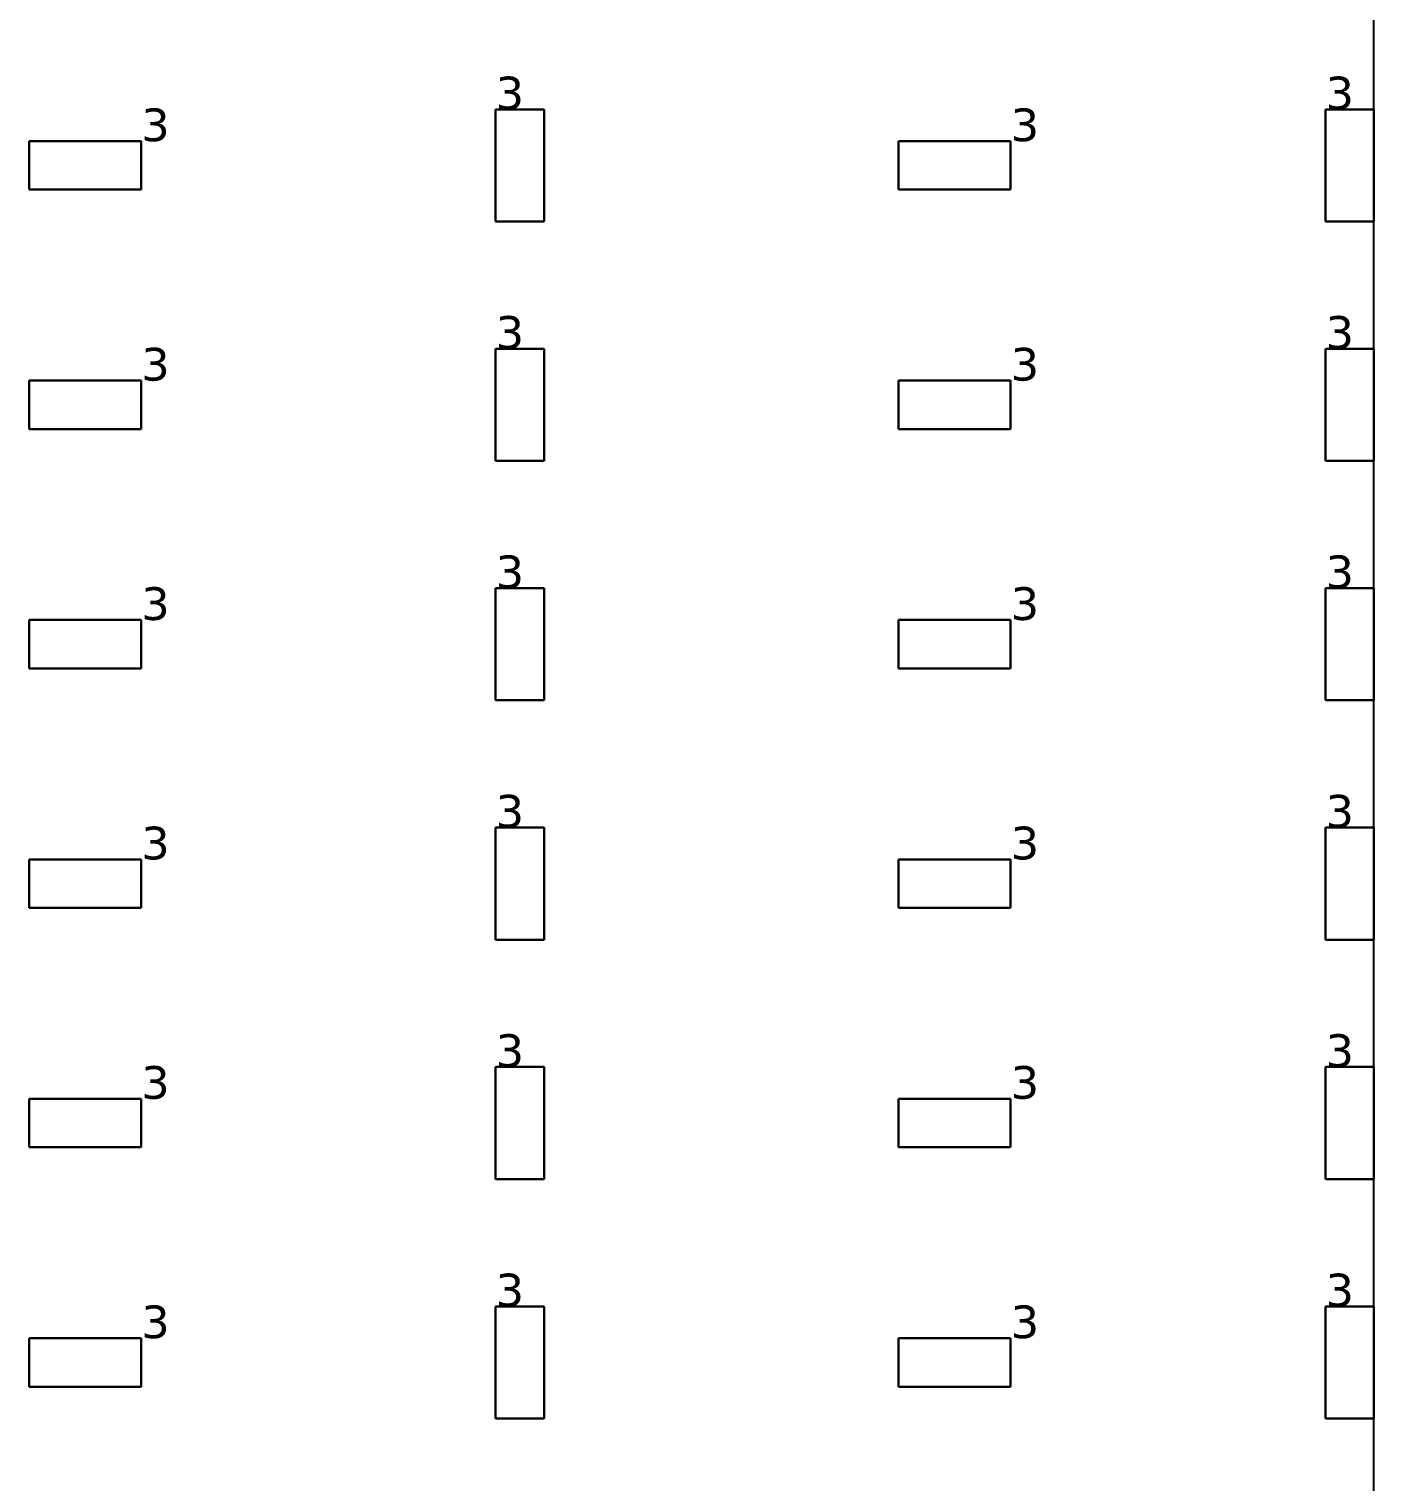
# Model space of a CAD drawing. Header units: inches. Extents: x 28 to 141, y 59 to 110.
# Drawn here: x 76 to 83.4, y 67.99 to 75.99 of the extents above; entities that cross this region are included whole.
import ezdxf

# ---------------------------------------------------------------- set-up
doc = ezdxf.new("R2010")
doc.units = ezdxf.units.IN
doc.header["$MEASUREMENT"] = 0
for name, color, linetype, true_color in [('DLX_BLD1_CALC', 3, 'Continuous', 0x00ff00), ('DLX_BLD1_LUM', 7, 'Continuous', 0xffd400), ('DLX_BLD1_LUMKEY_IDX', 7, 'Continuous', 0x969696)]:
    doc.layers.add(name, color=color, linetype=linetype, true_color=true_color)
doc.styles.add('TableTextStyle', font='')
doc.styles.get('TableTextStyle').set_extended_font_data('VERDANA.TTF')

msp = doc.modelspace()

# ---------------------------------------------------------------- linework, layer by layer
at = {"layer": 'DLX_BLD1_CALC'}
msp.add_polyline3d([(83.4004, 59.2949, 0), (83.4004, 84.5839, 0)], dxfattribs=at)
at = {"layer": 'DLX_BLD1_LUM'}
for points in [[(78.5649, 74.9327, 0), (78.5649, 75.5497, 0)], [(78.5649, 75.5497, 0), (78.5649, 75.5497, 0)], [(78.5649, 75.5497, 0), (78.5649, 74.9327, 0)], [(78.5649, 75.5497, 0), (78.8319, 75.5497, 0)], [(78.8319, 75.5497, 0), (78.5649, 75.5497, 0)], [(78.5649, 75.5497, 0), (78.5649, 75.5497, 0)], [(78.8319, 75.5497, 0), (78.5649, 75.5497, 0)], [(78.5649, 75.5497, 0), (78.5649, 74.9327, 0)], [(78.5649, 74.9327, 0), (78.5649, 75.5497, 0)], [(78.5649, 75.5497, 0), (78.8319, 75.5497, 0)], [(78.8319, 75.5497, 0), (78.8319, 75.5497, 0)], [(78.8319, 75.5497, 0), (78.8319, 74.9327, 0)], [(78.8319, 74.9327, 0), (78.8319, 75.5497, 0)], [(78.8319, 75.5497, 0), (78.8319, 75.5497, 0)], [(78.8319, 74.9327, 0), (78.8319, 75.5497, 0)], [(78.8319, 75.5497, 0), (78.8319, 74.9327, 0)], [(83.1334, 74.9327, 0), (83.1334, 75.5497, 0)], [(83.1334, 75.5497, 0), (83.1334, 75.5497, 0)], [(83.1334, 75.5497, 0), (83.1334, 74.9327, 0)], [(83.1334, 75.5497, 0), (83.4004, 75.5497, 0)], [(83.4004, 75.5497, 0), (83.1334, 75.5497, 0)], [(83.1334, 75.5497, 0), (83.1334, 75.5497, 0)], [(83.4004, 75.5497, 0), (83.1334, 75.5497, 0)], [(83.1334, 75.5497, 0), (83.1334, 74.9327, 0)], [(83.1334, 74.9327, 0), (83.1334, 75.5497, 0)], [(83.1334, 75.5497, 0), (83.4004, 75.5497, 0)], [(83.4004, 75.5497, 0), (83.4004, 75.5497, 0)], [(83.4004, 75.5497, 0), (83.4004, 74.9327, 0)], [(83.4004, 74.9327, 0), (83.4004, 75.5497, 0)], [(83.4004, 75.5497, 0), (83.4004, 75.5497, 0)], [(83.4004, 74.9327, 0), (83.4004, 75.5497, 0)], [(83.4004, 75.5497, 0), (83.4004, 74.9327, 0)], [(75.9966, 75.1077, 0), (75.9966, 75.3747, 0)], [(75.9966, 75.3747, 0), (75.9966, 75.3747, 0)], [(75.9966, 75.3747, 0), (75.9966, 75.1077, 0)], [(75.9966, 75.3747, 0), (76.6136, 75.3747, 0)], [(76.6136, 75.3747, 0), (75.9966, 75.3747, 0)], [(75.9966, 75.3747, 0), (75.9966, 75.3747, 0)], [(75.9966, 75.3747, 0), (75.9966, 75.1077, 0)], [(76.6136, 75.3747, 0), (75.9966, 75.3747, 0)], [(75.9966, 75.1077, 0), (75.9966, 75.3747, 0)], [(75.9966, 75.3747, 0), (76.6136, 75.3747, 0)], [(76.6136, 75.3747, 0), (76.6136, 75.1077, 0)], [(76.6136, 75.1077, 0), (76.6136, 75.3747, 0)], [(76.6136, 75.3747, 0), (76.6136, 75.3747, 0)], [(76.6136, 75.3747, 0), (76.6136, 75.3747, 0)], [(76.6136, 75.1077, 0), (76.6136, 75.3747, 0)], [(76.6136, 75.3747, 0), (76.6136, 75.1077, 0)], [(80.7832, 75.1077, 0), (80.7832, 75.3747, 0)], [(80.7832, 75.3747, 0), (80.7832, 75.3747, 0)], [(80.7832, 75.3747, 0), (80.7832, 75.1077, 0)], [(80.7832, 75.3747, 0), (81.4002, 75.3747, 0)], [(81.4002, 75.3747, 0), (80.7832, 75.3747, 0)], [(80.7832, 75.3747, 0), (80.7832, 75.3747, 0)], [(80.7832, 75.3747, 0), (80.7832, 75.1077, 0)], [(81.4002, 75.3747, 0), (80.7832, 75.3747, 0)], [(80.7832, 75.1077, 0), (80.7832, 75.3747, 0)], [(80.7832, 75.3747, 0), (81.4002, 75.3747, 0)], [(81.4002, 75.3747, 0), (81.4002, 75.1077, 0)], [(81.4002, 75.1077, 0), (81.4002, 75.3747, 0)], [(81.4002, 75.3747, 0), (81.4002, 75.3747, 0)], [(81.4002, 75.3747, 0), (81.4002, 75.3747, 0)], [(81.4002, 75.1077, 0), (81.4002, 75.3747, 0)], [(81.4002, 75.3747, 0), (81.4002, 75.1077, 0)], [(76.6136, 75.1077, 0), (75.9966, 75.1077, 0)], [(75.9966, 75.1077, 0), (75.9966, 75.1077, 0)], [(75.9966, 75.1077, 0), (76.6136, 75.1077, 0)], [(75.9966, 75.1077, 0), (75.9966, 75.1077, 0)], [(75.9966, 75.1077, 0), (76.6136, 75.1077, 0)], [(76.6136, 75.1077, 0), (75.9966, 75.1077, 0)], [(76.6136, 75.1077, 0), (76.6136, 75.1077, 0)], [(76.6136, 75.1077, 0), (76.6136, 75.1077, 0)], [(81.4002, 75.1077, 0), (80.7832, 75.1077, 0)], [(80.7832, 75.1077, 0), (80.7832, 75.1077, 0)], [(80.7832, 75.1077, 0), (81.4002, 75.1077, 0)], [(80.7832, 75.1077, 0), (80.7832, 75.1077, 0)], [(80.7832, 75.1077, 0), (81.4002, 75.1077, 0)], [(81.4002, 75.1077, 0), (80.7832, 75.1077, 0)], [(81.4002, 75.1077, 0), (81.4002, 75.1077, 0)], [(81.4002, 75.1077, 0), (81.4002, 75.1077, 0)], [(78.8319, 74.9327, 0), (78.5649, 74.9327, 0)], [(78.5649, 74.9327, 0), (78.5649, 74.9327, 0)], [(78.5649, 74.9327, 0), (78.8319, 74.9327, 0)], [(78.5649, 74.9327, 0), (78.5649, 74.9327, 0)], [(78.5649, 74.9327, 0), (78.8319, 74.9327, 0)], [(78.8319, 74.9327, 0), (78.5649, 74.9327, 0)], [(78.8319, 74.9327, 0), (78.8319, 74.9327, 0)], [(78.8319, 74.9327, 0), (78.8319, 74.9327, 0)], [(83.4004, 74.9327, 0), (83.1334, 74.9327, 0)], [(83.1334, 74.9327, 0), (83.1334, 74.9327, 0)], [(83.1334, 74.9327, 0), (83.4004, 74.9327, 0)], [(83.1334, 74.9327, 0), (83.1334, 74.9327, 0)], [(83.1334, 74.9327, 0), (83.4004, 74.9327, 0)], [(83.4004, 74.9327, 0), (83.1334, 74.9327, 0)], [(83.4004, 74.9327, 0), (83.4004, 74.9327, 0)], [(83.4004, 74.9327, 0), (83.4004, 74.9327, 0)], [(78.5649, 73.615, 0), (78.5649, 74.232, 0)], [(78.5649, 74.232, 0), (78.5649, 74.232, 0)], [(78.5649, 74.232, 0), (78.5649, 73.615, 0)], [(78.5649, 74.232, 0), (78.8319, 74.232, 0)], [(78.8319, 74.232, 0), (78.5649, 74.232, 0)], [(78.5649, 74.232, 0), (78.5649, 74.232, 0)], [(78.8319, 74.232, 0), (78.5649, 74.232, 0)], [(78.5649, 74.232, 0), (78.5649, 73.615, 0)], [(78.5649, 73.615, 0), (78.5649, 74.232, 0)], [(78.5649, 74.232, 0), (78.8319, 74.232, 0)], [(78.8319, 74.232, 0), (78.8319, 74.232, 0)], [(78.8319, 74.232, 0), (78.8319, 73.615, 0)], [(78.8319, 73.615, 0), (78.8319, 74.232, 0)], [(78.8319, 74.232, 0), (78.8319, 74.232, 0)], [(78.8319, 73.615, 0), (78.8319, 74.232, 0)], [(78.8319, 74.232, 0), (78.8319, 73.615, 0)], [(83.1334, 73.615, 0), (83.1334, 74.232, 0)], [(83.1334, 74.232, 0), (83.1334, 74.232, 0)], [(83.1334, 74.232, 0), (83.1334, 73.615, 0)], [(83.1334, 74.232, 0), (83.4004, 74.232, 0)], [(83.4004, 74.232, 0), (83.1334, 74.232, 0)], [(83.1334, 74.232, 0), (83.1334, 74.232, 0)], [(83.4004, 74.232, 0), (83.1334, 74.232, 0)], [(83.1334, 74.232, 0), (83.1334, 73.615, 0)], [(83.1334, 73.615, 0), (83.1334, 74.232, 0)], [(83.1334, 74.232, 0), (83.4004, 74.232, 0)], [(83.4004, 74.232, 0), (83.4004, 74.232, 0)], [(83.4004, 74.232, 0), (83.4004, 73.615, 0)], [(83.4004, 73.615, 0), (83.4004, 74.232, 0)], [(83.4004, 74.232, 0), (83.4004, 74.232, 0)], [(83.4004, 73.615, 0), (83.4004, 74.232, 0)], [(83.4004, 74.232, 0), (83.4004, 73.615, 0)], [(75.9966, 73.79, 0), (75.9966, 74.057, 0)], [(75.9966, 74.057, 0), (75.9966, 74.057, 0)], [(75.9966, 74.057, 0), (75.9966, 73.79, 0)], [(75.9966, 74.057, 0), (76.6136, 74.057, 0)], [(76.6136, 74.057, 0), (75.9966, 74.057, 0)], [(75.9966, 74.057, 0), (75.9966, 74.057, 0)], [(75.9966, 74.057, 0), (75.9966, 73.79, 0)], [(76.6136, 74.057, 0), (75.9966, 74.057, 0)], [(75.9966, 73.79, 0), (75.9966, 74.057, 0)], [(75.9966, 74.057, 0), (76.6136, 74.057, 0)], [(76.6136, 74.057, 0), (76.6136, 73.79, 0)], [(76.6136, 73.79, 0), (76.6136, 74.057, 0)], [(76.6136, 74.057, 0), (76.6136, 74.057, 0)], [(76.6136, 74.057, 0), (76.6136, 74.057, 0)], [(76.6136, 73.79, 0), (76.6136, 74.057, 0)], [(76.6136, 74.057, 0), (76.6136, 73.79, 0)], [(80.7832, 73.79, 0), (80.7832, 74.057, 0)], [(80.7832, 74.057, 0), (80.7832, 74.057, 0)], [(80.7832, 74.057, 0), (80.7832, 73.79, 0)], [(80.7832, 74.057, 0), (81.4002, 74.057, 0)], [(81.4002, 74.057, 0), (80.7832, 74.057, 0)], [(80.7832, 74.057, 0), (80.7832, 74.057, 0)], [(80.7832, 74.057, 0), (80.7832, 73.79, 0)], [(81.4002, 74.057, 0), (80.7832, 74.057, 0)], [(80.7832, 73.79, 0), (80.7832, 74.057, 0)], [(80.7832, 74.057, 0), (81.4002, 74.057, 0)], [(81.4002, 74.057, 0), (81.4002, 73.79, 0)], [(81.4002, 73.79, 0), (81.4002, 74.057, 0)], [(81.4002, 74.057, 0), (81.4002, 74.057, 0)], [(81.4002, 74.057, 0), (81.4002, 74.057, 0)], [(81.4002, 73.79, 0), (81.4002, 74.057, 0)], [(81.4002, 74.057, 0), (81.4002, 73.79, 0)], [(76.6136, 73.79, 0), (75.9966, 73.79, 0)], [(75.9966, 73.79, 0), (75.9966, 73.79, 0)], [(75.9966, 73.79, 0), (76.6136, 73.79, 0)], [(75.9966, 73.79, 0), (75.9966, 73.79, 0)], [(75.9966, 73.79, 0), (76.6136, 73.79, 0)], [(76.6136, 73.79, 0), (75.9966, 73.79, 0)], [(76.6136, 73.79, 0), (76.6136, 73.79, 0)], [(76.6136, 73.79, 0), (76.6136, 73.79, 0)], [(81.4002, 73.79, 0), (80.7832, 73.79, 0)], [(80.7832, 73.79, 0), (80.7832, 73.79, 0)], [(80.7832, 73.79, 0), (81.4002, 73.79, 0)], [(80.7832, 73.79, 0), (80.7832, 73.79, 0)], [(80.7832, 73.79, 0), (81.4002, 73.79, 0)], [(81.4002, 73.79, 0), (80.7832, 73.79, 0)], [(81.4002, 73.79, 0), (81.4002, 73.79, 0)], [(81.4002, 73.79, 0), (81.4002, 73.79, 0)], [(78.8319, 73.615, 0), (78.5649, 73.615, 0)], [(78.5649, 73.615, 0), (78.5649, 73.615, 0)], [(78.5649, 73.615, 0), (78.8319, 73.615, 0)], [(78.5649, 73.615, 0), (78.5649, 73.615, 0)], [(78.5649, 73.615, 0), (78.8319, 73.615, 0)], [(78.8319, 73.615, 0), (78.5649, 73.615, 0)], [(78.8319, 73.615, 0), (78.8319, 73.615, 0)], [(78.8319, 73.615, 0), (78.8319, 73.615, 0)], [(83.4004, 73.615, 0), (83.1334, 73.615, 0)], [(83.1334, 73.615, 0), (83.1334, 73.615, 0)], [(83.1334, 73.615, 0), (83.4004, 73.615, 0)], [(83.1334, 73.615, 0), (83.1334, 73.615, 0)], [(83.1334, 73.615, 0), (83.4004, 73.615, 0)], [(83.4004, 73.615, 0), (83.1334, 73.615, 0)], [(83.4004, 73.615, 0), (83.4004, 73.615, 0)], [(83.4004, 73.615, 0), (83.4004, 73.615, 0)], [(78.5649, 72.2973, 0), (78.5649, 72.9143, 0)], [(78.5649, 72.9143, 0), (78.5649, 72.9143, 0)], [(78.5649, 72.9143, 0), (78.5649, 72.2973, 0)], [(78.5649, 72.9143, 0), (78.8319, 72.9143, 0)], [(78.8319, 72.9143, 0), (78.5649, 72.9143, 0)], [(78.5649, 72.9143, 0), (78.5649, 72.9143, 0)], [(78.8319, 72.9143, 0), (78.5649, 72.9143, 0)], [(78.5649, 72.9143, 0), (78.5649, 72.2973, 0)], [(78.5649, 72.2973, 0), (78.5649, 72.9143, 0)], [(78.5649, 72.9143, 0), (78.8319, 72.9143, 0)], [(78.8319, 72.9143, 0), (78.8319, 72.9143, 0)], [(78.8319, 72.9143, 0), (78.8319, 72.2973, 0)], [(78.8319, 72.2973, 0), (78.8319, 72.9143, 0)], [(78.8319, 72.9143, 0), (78.8319, 72.9143, 0)], [(78.8319, 72.2973, 0), (78.8319, 72.9143, 0)], [(78.8319, 72.9143, 0), (78.8319, 72.2973, 0)], [(83.1334, 72.2973, 0), (83.1334, 72.9143, 0)], [(83.1334, 72.9143, 0), (83.1334, 72.9143, 0)], [(83.1334, 72.9143, 0), (83.1334, 72.2973, 0)], [(83.1334, 72.9143, 0), (83.4004, 72.9143, 0)], [(83.4004, 72.9143, 0), (83.1334, 72.9143, 0)], [(83.1334, 72.9143, 0), (83.1334, 72.9143, 0)], [(83.4004, 72.9143, 0), (83.1334, 72.9143, 0)], [(83.1334, 72.9143, 0), (83.1334, 72.2973, 0)], [(83.1334, 72.2973, 0), (83.1334, 72.9143, 0)], [(83.1334, 72.9143, 0), (83.4004, 72.9143, 0)], [(83.4004, 72.9143, 0), (83.4004, 72.9143, 0)], [(83.4004, 72.9143, 0), (83.4004, 72.2973, 0)], [(83.4004, 72.2973, 0), (83.4004, 72.9143, 0)], [(83.4004, 72.9143, 0), (83.4004, 72.9143, 0)], [(83.4004, 72.2973, 0), (83.4004, 72.9143, 0)], [(83.4004, 72.9143, 0), (83.4004, 72.2973, 0)], [(75.9966, 72.4723, 0), (75.9966, 72.7393, 0)], [(75.9966, 72.7393, 0), (75.9966, 72.7393, 0)], [(75.9966, 72.7393, 0), (75.9966, 72.4723, 0)], [(75.9966, 72.7393, 0), (76.6136, 72.7393, 0)], [(76.6136, 72.7393, 0), (75.9966, 72.7393, 0)], [(75.9966, 72.7393, 0), (75.9966, 72.7393, 0)], [(75.9966, 72.7393, 0), (75.9966, 72.4723, 0)], [(76.6136, 72.7393, 0), (75.9966, 72.7393, 0)], [(75.9966, 72.4723, 0), (75.9966, 72.7393, 0)], [(75.9966, 72.7393, 0), (76.6136, 72.7393, 0)], [(76.6136, 72.7393, 0), (76.6136, 72.4723, 0)], [(76.6136, 72.4723, 0), (76.6136, 72.7393, 0)], [(76.6136, 72.7393, 0), (76.6136, 72.7393, 0)], [(76.6136, 72.7393, 0), (76.6136, 72.7393, 0)], [(76.6136, 72.4723, 0), (76.6136, 72.7393, 0)], [(76.6136, 72.7393, 0), (76.6136, 72.4723, 0)], [(80.7832, 72.4723, 0), (80.7832, 72.7393, 0)], [(80.7832, 72.7393, 0), (80.7832, 72.7393, 0)], [(80.7832, 72.7393, 0), (80.7832, 72.4723, 0)], [(80.7832, 72.7393, 0), (81.4002, 72.7393, 0)], [(81.4002, 72.7393, 0), (80.7832, 72.7393, 0)], [(80.7832, 72.7393, 0), (80.7832, 72.7393, 0)], [(80.7832, 72.7393, 0), (80.7832, 72.4723, 0)], [(81.4002, 72.7393, 0), (80.7832, 72.7393, 0)], [(80.7832, 72.4723, 0), (80.7832, 72.7393, 0)], [(80.7832, 72.7393, 0), (81.4002, 72.7393, 0)], [(81.4002, 72.7393, 0), (81.4002, 72.4723, 0)], [(81.4002, 72.4723, 0), (81.4002, 72.7393, 0)], [(81.4002, 72.7393, 0), (81.4002, 72.7393, 0)], [(81.4002, 72.7393, 0), (81.4002, 72.7393, 0)], [(81.4002, 72.4723, 0), (81.4002, 72.7393, 0)], [(81.4002, 72.7393, 0), (81.4002, 72.4723, 0)], [(76.6136, 72.4723, 0), (75.9966, 72.4723, 0)], [(75.9966, 72.4723, 0), (75.9966, 72.4723, 0)], [(75.9966, 72.4723, 0), (76.6136, 72.4723, 0)], [(75.9966, 72.4723, 0), (75.9966, 72.4723, 0)], [(75.9966, 72.4723, 0), (76.6136, 72.4723, 0)], [(76.6136, 72.4723, 0), (75.9966, 72.4723, 0)], [(76.6136, 72.4723, 0), (76.6136, 72.4723, 0)], [(76.6136, 72.4723, 0), (76.6136, 72.4723, 0)], [(81.4002, 72.4723, 0), (80.7832, 72.4723, 0)], [(80.7832, 72.4723, 0), (80.7832, 72.4723, 0)], [(80.7832, 72.4723, 0), (81.4002, 72.4723, 0)], [(80.7832, 72.4723, 0), (80.7832, 72.4723, 0)], [(80.7832, 72.4723, 0), (81.4002, 72.4723, 0)], [(81.4002, 72.4723, 0), (80.7832, 72.4723, 0)], [(81.4002, 72.4723, 0), (81.4002, 72.4723, 0)], [(81.4002, 72.4723, 0), (81.4002, 72.4723, 0)], [(78.8319, 72.2973, 0), (78.5649, 72.2973, 0)], [(78.5649, 72.2973, 0), (78.5649, 72.2973, 0)], [(78.5649, 72.2973, 0), (78.8319, 72.2973, 0)], [(78.5649, 72.2973, 0), (78.5649, 72.2973, 0)], [(78.5649, 72.2973, 0), (78.8319, 72.2973, 0)], [(78.8319, 72.2973, 0), (78.5649, 72.2973, 0)], [(78.8319, 72.2973, 0), (78.8319, 72.2973, 0)], [(78.8319, 72.2973, 0), (78.8319, 72.2973, 0)], [(83.4004, 72.2973, 0), (83.1334, 72.2973, 0)], [(83.1334, 72.2973, 0), (83.1334, 72.2973, 0)], [(83.1334, 72.2973, 0), (83.4004, 72.2973, 0)], [(83.1334, 72.2973, 0), (83.1334, 72.2973, 0)], [(83.1334, 72.2973, 0), (83.4004, 72.2973, 0)], [(83.4004, 72.2973, 0), (83.1334, 72.2973, 0)], [(83.4004, 72.2973, 0), (83.4004, 72.2973, 0)], [(83.4004, 72.2973, 0), (83.4004, 72.2973, 0)], [(78.5649, 70.9795, 0), (78.5649, 71.5965, 0)], [(78.5649, 71.5965, 0), (78.5649, 71.5965, 0)], [(78.5649, 71.5965, 0), (78.5649, 70.9795, 0)], [(78.5649, 71.5965, 0), (78.8319, 71.5965, 0)], [(78.8319, 71.5965, 0), (78.5649, 71.5965, 0)], [(78.5649, 71.5965, 0), (78.5649, 71.5965, 0)], [(78.8319, 71.5965, 0), (78.5649, 71.5965, 0)], [(78.5649, 71.5965, 0), (78.5649, 70.9795, 0)], [(78.5649, 70.9795, 0), (78.5649, 71.5965, 0)], [(78.5649, 71.5965, 0), (78.8319, 71.5965, 0)], [(78.8319, 71.5965, 0), (78.8319, 71.5965, 0)], [(78.8319, 71.5965, 0), (78.8319, 70.9795, 0)], [(78.8319, 70.9795, 0), (78.8319, 71.5965, 0)], [(78.8319, 71.5965, 0), (78.8319, 71.5965, 0)], [(78.8319, 70.9795, 0), (78.8319, 71.5965, 0)], [(78.8319, 71.5965, 0), (78.8319, 70.9795, 0)], [(83.1334, 70.9795, 0), (83.1334, 71.5965, 0)], [(83.1334, 71.5965, 0), (83.1334, 71.5965, 0)], [(83.1334, 71.5965, 0), (83.1334, 70.9795, 0)], [(83.1334, 71.5965, 0), (83.4004, 71.5965, 0)], [(83.4004, 71.5965, 0), (83.1334, 71.5965, 0)], [(83.1334, 71.5965, 0), (83.1334, 71.5965, 0)], [(83.4004, 71.5965, 0), (83.1334, 71.5965, 0)], [(83.1334, 71.5965, 0), (83.1334, 70.9795, 0)], [(83.1334, 70.9795, 0), (83.1334, 71.5965, 0)], [(83.1334, 71.5965, 0), (83.4004, 71.5965, 0)], [(83.4004, 71.5965, 0), (83.4004, 71.5965, 0)], [(83.4004, 71.5965, 0), (83.4004, 70.9795, 0)], [(83.4004, 70.9795, 0), (83.4004, 71.5965, 0)], [(83.4004, 71.5965, 0), (83.4004, 71.5965, 0)], [(83.4004, 70.9795, 0), (83.4004, 71.5965, 0)], [(83.4004, 71.5965, 0), (83.4004, 70.9795, 0)], [(75.9966, 71.1545, 0), (75.9966, 71.4215, 0)], [(75.9966, 71.4215, 0), (75.9966, 71.4215, 0)], [(75.9966, 71.4215, 0), (75.9966, 71.1545, 0)], [(75.9966, 71.4215, 0), (76.6136, 71.4215, 0)], [(76.6136, 71.4215, 0), (75.9966, 71.4215, 0)], [(75.9966, 71.4215, 0), (75.9966, 71.4215, 0)], [(75.9966, 71.4215, 0), (75.9966, 71.1545, 0)], [(76.6136, 71.4215, 0), (75.9966, 71.4215, 0)], [(75.9966, 71.1545, 0), (75.9966, 71.4215, 0)], [(75.9966, 71.4215, 0), (76.6136, 71.4215, 0)], [(76.6136, 71.4215, 0), (76.6136, 71.1545, 0)], [(76.6136, 71.1545, 0), (76.6136, 71.4215, 0)], [(76.6136, 71.4215, 0), (76.6136, 71.4215, 0)], [(76.6136, 71.4215, 0), (76.6136, 71.4215, 0)], [(76.6136, 71.1545, 0), (76.6136, 71.4215, 0)], [(76.6136, 71.4215, 0), (76.6136, 71.1545, 0)], [(80.7832, 71.1545, 0), (80.7832, 71.4215, 0)], [(80.7832, 71.4215, 0), (80.7832, 71.4215, 0)], [(80.7832, 71.4215, 0), (80.7832, 71.1545, 0)], [(80.7832, 71.4215, 0), (81.4002, 71.4215, 0)], [(81.4002, 71.4215, 0), (80.7832, 71.4215, 0)], [(80.7832, 71.4215, 0), (80.7832, 71.4215, 0)], [(80.7832, 71.4215, 0), (80.7832, 71.1545, 0)], [(81.4002, 71.4215, 0), (80.7832, 71.4215, 0)], [(80.7832, 71.1545, 0), (80.7832, 71.4215, 0)], [(80.7832, 71.4215, 0), (81.4002, 71.4215, 0)], [(81.4002, 71.4215, 0), (81.4002, 71.1545, 0)], [(81.4002, 71.1545, 0), (81.4002, 71.4215, 0)], [(81.4002, 71.4215, 0), (81.4002, 71.4215, 0)], [(81.4002, 71.4215, 0), (81.4002, 71.4215, 0)], [(81.4002, 71.1545, 0), (81.4002, 71.4215, 0)], [(81.4002, 71.4215, 0), (81.4002, 71.1545, 0)], [(76.6136, 71.1545, 0), (75.9966, 71.1545, 0)], [(75.9966, 71.1545, 0), (75.9966, 71.1545, 0)], [(75.9966, 71.1545, 0), (76.6136, 71.1545, 0)], [(75.9966, 71.1545, 0), (75.9966, 71.1545, 0)], [(75.9966, 71.1545, 0), (76.6136, 71.1545, 0)], [(76.6136, 71.1545, 0), (75.9966, 71.1545, 0)], [(76.6136, 71.1545, 0), (76.6136, 71.1545, 0)], [(76.6136, 71.1545, 0), (76.6136, 71.1545, 0)], [(81.4002, 71.1545, 0), (80.7832, 71.1545, 0)], [(80.7832, 71.1545, 0), (80.7832, 71.1545, 0)], [(80.7832, 71.1545, 0), (81.4002, 71.1545, 0)], [(80.7832, 71.1545, 0), (80.7832, 71.1545, 0)], [(80.7832, 71.1545, 0), (81.4002, 71.1545, 0)], [(81.4002, 71.1545, 0), (80.7832, 71.1545, 0)], [(81.4002, 71.1545, 0), (81.4002, 71.1545, 0)], [(81.4002, 71.1545, 0), (81.4002, 71.1545, 0)], [(78.8319, 70.9795, 0), (78.5649, 70.9795, 0)], [(78.5649, 70.9795, 0), (78.5649, 70.9795, 0)], [(78.5649, 70.9795, 0), (78.8319, 70.9795, 0)], [(78.5649, 70.9795, 0), (78.5649, 70.9795, 0)], [(78.5649, 70.9795, 0), (78.8319, 70.9795, 0)], [(78.8319, 70.9795, 0), (78.5649, 70.9795, 0)], [(78.8319, 70.9795, 0), (78.8319, 70.9795, 0)], [(78.8319, 70.9795, 0), (78.8319, 70.9795, 0)], [(83.4004, 70.9795, 0), (83.1334, 70.9795, 0)], [(83.1334, 70.9795, 0), (83.1334, 70.9795, 0)], [(83.1334, 70.9795, 0), (83.4004, 70.9795, 0)], [(83.1334, 70.9795, 0), (83.1334, 70.9795, 0)], [(83.1334, 70.9795, 0), (83.4004, 70.9795, 0)], [(83.4004, 70.9795, 0), (83.1334, 70.9795, 0)], [(83.4004, 70.9795, 0), (83.4004, 70.9795, 0)], [(83.4004, 70.9795, 0), (83.4004, 70.9795, 0)], [(78.5649, 69.6618, 0), (78.5649, 70.2788, 0)], [(78.5649, 70.2788, 0), (78.5649, 70.2788, 0)], [(78.5649, 70.2788, 0), (78.5649, 69.6618, 0)], [(78.5649, 70.2788, 0), (78.8319, 70.2788, 0)], [(78.8319, 70.2788, 0), (78.5649, 70.2788, 0)], [(78.5649, 70.2788, 0), (78.5649, 70.2788, 0)], [(78.8319, 70.2788, 0), (78.5649, 70.2788, 0)], [(78.5649, 70.2788, 0), (78.5649, 69.6618, 0)], [(78.5649, 69.6618, 0), (78.5649, 70.2788, 0)], [(78.5649, 70.2788, 0), (78.8319, 70.2788, 0)], [(78.8319, 70.2788, 0), (78.8319, 70.2788, 0)], [(78.8319, 70.2788, 0), (78.8319, 69.6618, 0)], [(78.8319, 69.6618, 0), (78.8319, 70.2788, 0)], [(78.8319, 70.2788, 0), (78.8319, 70.2788, 0)], [(78.8319, 69.6618, 0), (78.8319, 70.2788, 0)], [(78.8319, 70.2788, 0), (78.8319, 69.6618, 0)], [(83.1334, 69.6618, 0), (83.1334, 70.2788, 0)], [(83.1334, 70.2788, 0), (83.1334, 70.2788, 0)], [(83.1334, 70.2788, 0), (83.1334, 69.6618, 0)], [(83.1334, 70.2788, 0), (83.4004, 70.2788, 0)], [(83.4004, 70.2788, 0), (83.1334, 70.2788, 0)], [(83.1334, 70.2788, 0), (83.1334, 70.2788, 0)], [(83.4004, 70.2788, 0), (83.1334, 70.2788, 0)], [(83.1334, 70.2788, 0), (83.1334, 69.6618, 0)], [(83.1334, 69.6618, 0), (83.1334, 70.2788, 0)], [(83.1334, 70.2788, 0), (83.4004, 70.2788, 0)], [(83.4004, 70.2788, 0), (83.4004, 70.2788, 0)], [(83.4004, 70.2788, 0), (83.4004, 69.6618, 0)], [(83.4004, 69.6618, 0), (83.4004, 70.2788, 0)], [(83.4004, 70.2788, 0), (83.4004, 70.2788, 0)], [(83.4004, 69.6618, 0), (83.4004, 70.2788, 0)], [(83.4004, 70.2788, 0), (83.4004, 69.6618, 0)], [(75.9966, 69.8368, 0), (75.9966, 70.1038, 0)], [(75.9966, 70.1038, 0), (75.9966, 70.1038, 0)], [(75.9966, 70.1038, 0), (75.9966, 69.8368, 0)], [(75.9966, 70.1038, 0), (76.6136, 70.1038, 0)], [(76.6136, 70.1038, 0), (75.9966, 70.1038, 0)], [(75.9966, 70.1038, 0), (75.9966, 70.1038, 0)], [(75.9966, 70.1038, 0), (75.9966, 69.8368, 0)], [(76.6136, 70.1038, 0), (75.9966, 70.1038, 0)], [(75.9966, 69.8368, 0), (75.9966, 70.1038, 0)], [(75.9966, 70.1038, 0), (76.6136, 70.1038, 0)], [(76.6136, 70.1038, 0), (76.6136, 69.8368, 0)], [(76.6136, 69.8368, 0), (76.6136, 70.1038, 0)], [(76.6136, 70.1038, 0), (76.6136, 70.1038, 0)], [(76.6136, 70.1038, 0), (76.6136, 70.1038, 0)], [(76.6136, 69.8368, 0), (76.6136, 70.1038, 0)], [(76.6136, 70.1038, 0), (76.6136, 69.8368, 0)], [(80.7832, 69.8368, 0), (80.7832, 70.1038, 0)], [(80.7832, 70.1038, 0), (80.7832, 70.1038, 0)], [(80.7832, 70.1038, 0), (80.7832, 69.8368, 0)], [(80.7832, 70.1038, 0), (81.4002, 70.1038, 0)], [(81.4002, 70.1038, 0), (80.7832, 70.1038, 0)], [(80.7832, 70.1038, 0), (80.7832, 70.1038, 0)], [(80.7832, 70.1038, 0), (80.7832, 69.8368, 0)], [(81.4002, 70.1038, 0), (80.7832, 70.1038, 0)], [(80.7832, 69.8368, 0), (80.7832, 70.1038, 0)], [(80.7832, 70.1038, 0), (81.4002, 70.1038, 0)], [(81.4002, 70.1038, 0), (81.4002, 69.8368, 0)], [(81.4002, 69.8368, 0), (81.4002, 70.1038, 0)], [(81.4002, 70.1038, 0), (81.4002, 70.1038, 0)], [(81.4002, 70.1038, 0), (81.4002, 70.1038, 0)], [(81.4002, 69.8368, 0), (81.4002, 70.1038, 0)], [(81.4002, 70.1038, 0), (81.4002, 69.8368, 0)], [(76.6136, 69.8368, 0), (75.9966, 69.8368, 0)], [(75.9966, 69.8368, 0), (75.9966, 69.8368, 0)], [(75.9966, 69.8368, 0), (76.6136, 69.8368, 0)], [(75.9966, 69.8368, 0), (75.9966, 69.8368, 0)], [(75.9966, 69.8368, 0), (76.6136, 69.8368, 0)], [(76.6136, 69.8368, 0), (75.9966, 69.8368, 0)], [(76.6136, 69.8368, 0), (76.6136, 69.8368, 0)], [(76.6136, 69.8368, 0), (76.6136, 69.8368, 0)], [(81.4002, 69.8368, 0), (80.7832, 69.8368, 0)], [(80.7832, 69.8368, 0), (80.7832, 69.8368, 0)], [(80.7832, 69.8368, 0), (81.4002, 69.8368, 0)], [(80.7832, 69.8368, 0), (80.7832, 69.8368, 0)], [(80.7832, 69.8368, 0), (81.4002, 69.8368, 0)], [(81.4002, 69.8368, 0), (80.7832, 69.8368, 0)], [(81.4002, 69.8368, 0), (81.4002, 69.8368, 0)], [(81.4002, 69.8368, 0), (81.4002, 69.8368, 0)], [(78.8319, 69.6618, 0), (78.5649, 69.6618, 0)], [(78.5649, 69.6618, 0), (78.5649, 69.6618, 0)], [(78.5649, 69.6618, 0), (78.8319, 69.6618, 0)], [(78.5649, 69.6618, 0), (78.5649, 69.6618, 0)], [(78.5649, 69.6618, 0), (78.8319, 69.6618, 0)], [(78.8319, 69.6618, 0), (78.5649, 69.6618, 0)], [(78.8319, 69.6618, 0), (78.8319, 69.6618, 0)], [(78.8319, 69.6618, 0), (78.8319, 69.6618, 0)], [(83.4004, 69.6618, 0), (83.1334, 69.6618, 0)], [(83.1334, 69.6618, 0), (83.1334, 69.6618, 0)], [(83.1334, 69.6618, 0), (83.4004, 69.6618, 0)], [(83.1334, 69.6618, 0), (83.1334, 69.6618, 0)], [(83.1334, 69.6618, 0), (83.4004, 69.6618, 0)], [(83.4004, 69.6618, 0), (83.1334, 69.6618, 0)], [(83.4004, 69.6618, 0), (83.4004, 69.6618, 0)], [(83.4004, 69.6618, 0), (83.4004, 69.6618, 0)], [(78.5649, 68.3441, 0), (78.5649, 68.9611, 0)], [(78.5649, 68.9611, 0), (78.5649, 68.9611, 0)], [(78.5649, 68.9611, 0), (78.5649, 68.3441, 0)], [(78.5649, 68.9611, 0), (78.8319, 68.9611, 0)], [(78.8319, 68.9611, 0), (78.5649, 68.9611, 0)], [(78.5649, 68.9611, 0), (78.5649, 68.9611, 0)], [(78.8319, 68.9611, 0), (78.5649, 68.9611, 0)], [(78.5649, 68.9611, 0), (78.5649, 68.3441, 0)], [(78.5649, 68.3441, 0), (78.5649, 68.9611, 0)], [(78.5649, 68.9611, 0), (78.8319, 68.9611, 0)], [(78.8319, 68.9611, 0), (78.8319, 68.9611, 0)], [(78.8319, 68.9611, 0), (78.8319, 68.3441, 0)], [(78.8319, 68.3441, 0), (78.8319, 68.9611, 0)], [(78.8319, 68.9611, 0), (78.8319, 68.9611, 0)], [(78.8319, 68.3441, 0), (78.8319, 68.9611, 0)], [(78.8319, 68.9611, 0), (78.8319, 68.3441, 0)], [(83.1334, 68.3441, 0), (83.1334, 68.9611, 0)], [(83.1334, 68.9611, 0), (83.1334, 68.9611, 0)], [(83.1334, 68.9611, 0), (83.1334, 68.3441, 0)], [(83.1334, 68.9611, 0), (83.4004, 68.9611, 0)], [(83.4004, 68.9611, 0), (83.1334, 68.9611, 0)], [(83.1334, 68.9611, 0), (83.1334, 68.9611, 0)], [(83.4004, 68.9611, 0), (83.1334, 68.9611, 0)], [(83.1334, 68.9611, 0), (83.1334, 68.3441, 0)], [(83.1334, 68.3441, 0), (83.1334, 68.9611, 0)], [(83.1334, 68.9611, 0), (83.4004, 68.9611, 0)], [(83.4004, 68.9611, 0), (83.4004, 68.9611, 0)], [(83.4004, 68.9611, 0), (83.4004, 68.3441, 0)], [(83.4004, 68.3441, 0), (83.4004, 68.9611, 0)], [(83.4004, 68.9611, 0), (83.4004, 68.9611, 0)], [(83.4004, 68.3441, 0), (83.4004, 68.9611, 0)], [(83.4004, 68.9611, 0), (83.4004, 68.3441, 0)], [(75.9966, 68.5191, 0), (75.9966, 68.7861, 0)], [(75.9966, 68.7861, 0), (75.9966, 68.7861, 0)], [(75.9966, 68.7861, 0), (75.9966, 68.5191, 0)], [(75.9966, 68.7861, 0), (76.6136, 68.7861, 0)], [(76.6136, 68.7861, 0), (75.9966, 68.7861, 0)], [(75.9966, 68.7861, 0), (75.9966, 68.7861, 0)], [(75.9966, 68.7861, 0), (75.9966, 68.5191, 0)], [(76.6136, 68.7861, 0), (75.9966, 68.7861, 0)], [(75.9966, 68.5191, 0), (75.9966, 68.7861, 0)], [(75.9966, 68.7861, 0), (76.6136, 68.7861, 0)], [(76.6136, 68.7861, 0), (76.6136, 68.5191, 0)], [(76.6136, 68.5191, 0), (76.6136, 68.7861, 0)], [(76.6136, 68.7861, 0), (76.6136, 68.7861, 0)], [(76.6136, 68.7861, 0), (76.6136, 68.7861, 0)], [(76.6136, 68.5191, 0), (76.6136, 68.7861, 0)], [(76.6136, 68.7861, 0), (76.6136, 68.5191, 0)], [(80.7832, 68.5191, 0), (80.7832, 68.7861, 0)], [(80.7832, 68.7861, 0), (80.7832, 68.7861, 0)], [(80.7832, 68.7861, 0), (80.7832, 68.5191, 0)], [(80.7832, 68.7861, 0), (81.4002, 68.7861, 0)], [(81.4002, 68.7861, 0), (80.7832, 68.7861, 0)], [(80.7832, 68.7861, 0), (80.7832, 68.7861, 0)], [(80.7832, 68.7861, 0), (80.7832, 68.5191, 0)], [(81.4002, 68.7861, 0), (80.7832, 68.7861, 0)], [(80.7832, 68.5191, 0), (80.7832, 68.7861, 0)], [(80.7832, 68.7861, 0), (81.4002, 68.7861, 0)], [(81.4002, 68.7861, 0), (81.4002, 68.5191, 0)], [(81.4002, 68.5191, 0), (81.4002, 68.7861, 0)], [(81.4002, 68.7861, 0), (81.4002, 68.7861, 0)], [(81.4002, 68.7861, 0), (81.4002, 68.7861, 0)], [(81.4002, 68.5191, 0), (81.4002, 68.7861, 0)], [(81.4002, 68.7861, 0), (81.4002, 68.5191, 0)], [(76.6136, 68.5191, 0), (75.9966, 68.5191, 0)], [(75.9966, 68.5191, 0), (75.9966, 68.5191, 0)], [(75.9966, 68.5191, 0), (76.6136, 68.5191, 0)], [(75.9966, 68.5191, 0), (75.9966, 68.5191, 0)], [(75.9966, 68.5191, 0), (76.6136, 68.5191, 0)], [(76.6136, 68.5191, 0), (75.9966, 68.5191, 0)], [(76.6136, 68.5191, 0), (76.6136, 68.5191, 0)], [(76.6136, 68.5191, 0), (76.6136, 68.5191, 0)], [(81.4002, 68.5191, 0), (80.7832, 68.5191, 0)], [(80.7832, 68.5191, 0), (80.7832, 68.5191, 0)], [(80.7832, 68.5191, 0), (81.4002, 68.5191, 0)], [(80.7832, 68.5191, 0), (80.7832, 68.5191, 0)], [(80.7832, 68.5191, 0), (81.4002, 68.5191, 0)], [(81.4002, 68.5191, 0), (80.7832, 68.5191, 0)], [(81.4002, 68.5191, 0), (81.4002, 68.5191, 0)], [(81.4002, 68.5191, 0), (81.4002, 68.5191, 0)], [(78.8319, 68.3441, 0), (78.5649, 68.3441, 0)], [(78.5649, 68.3441, 0), (78.5649, 68.3441, 0)], [(78.5649, 68.3441, 0), (78.8319, 68.3441, 0)], [(78.5649, 68.3441, 0), (78.5649, 68.3441, 0)], [(78.5649, 68.3441, 0), (78.8319, 68.3441, 0)], [(78.8319, 68.3441, 0), (78.5649, 68.3441, 0)], [(78.8319, 68.3441, 0), (78.8319, 68.3441, 0)], [(78.8319, 68.3441, 0), (78.8319, 68.3441, 0)], [(83.4004, 68.3441, 0), (83.1334, 68.3441, 0)], [(83.1334, 68.3441, 0), (83.1334, 68.3441, 0)], [(83.1334, 68.3441, 0), (83.4004, 68.3441, 0)], [(83.1334, 68.3441, 0), (83.1334, 68.3441, 0)], [(83.1334, 68.3441, 0), (83.4004, 68.3441, 0)], [(83.4004, 68.3441, 0), (83.1334, 68.3441, 0)], [(83.4004, 68.3441, 0), (83.4004, 68.3441, 0)], [(83.4004, 68.3441, 0), (83.4004, 68.3441, 0)]]:
    msp.add_polyline3d(points, dxfattribs=at)

# ---------------------------------------------------------------- texts
at = {"layer": 'DLX_BLD1_LUMKEY_IDX', "style": 'TableTextStyle'}
for p in [(78.5649, 75.5497), (83.1334, 75.5497), (76.6136, 75.3747), (81.4002, 75.3747), (78.5649, 74.232), (83.1334, 74.232), (76.6136, 74.057), (81.4002, 74.057), (78.5649, 72.9143), (83.1334, 72.9143), (76.6136, 72.7393), (81.4002, 72.7393), (78.5649, 71.5965), (83.1334, 71.5965), (76.6136, 71.4215), (81.4002, 71.4215), (78.5649, 70.2788), (83.1334, 70.2788), (76.6136, 70.1038), (81.4002, 70.1038), (78.5649, 68.9611), (83.1334, 68.9611), (76.6136, 68.7861), (81.4002, 68.7861)]:
    msp.add_text('3', height=0.18, dxfattribs=at).set_placement(p)

doc.saveas('drawing.dxf')
